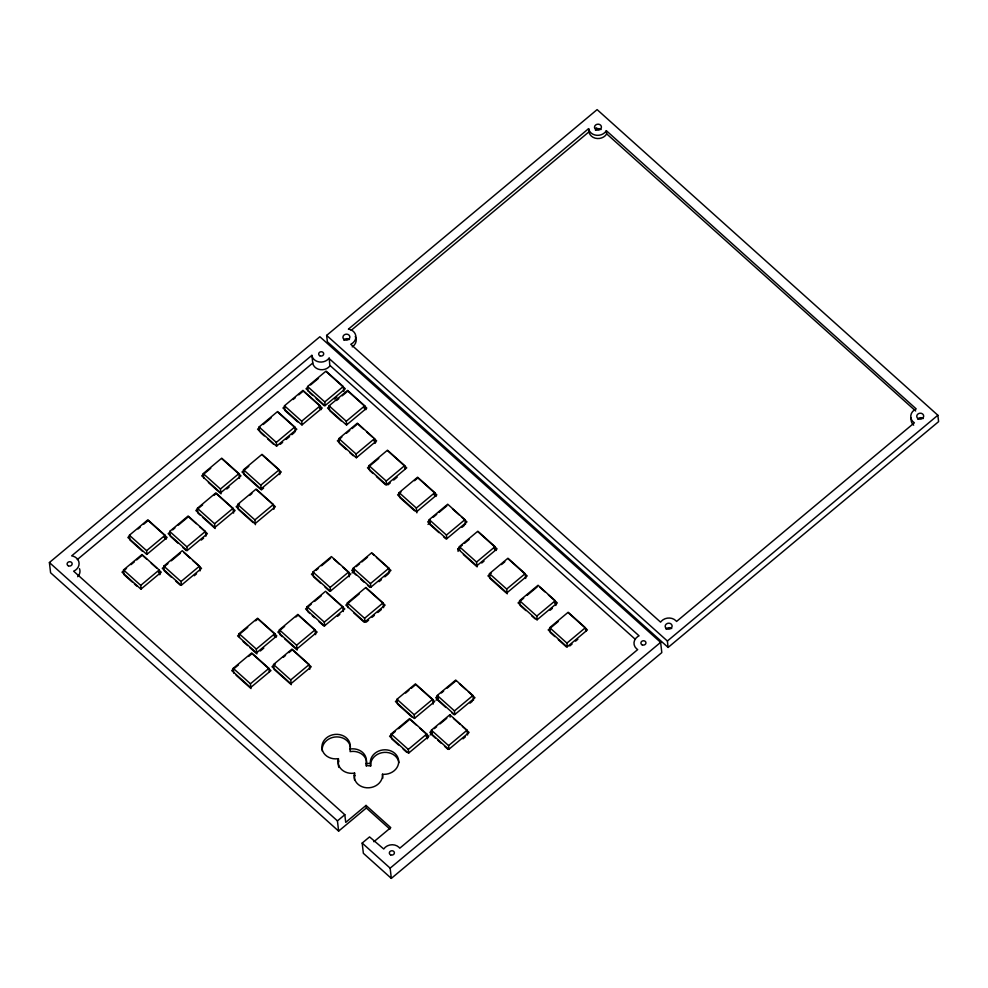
<?xml version="1.0" encoding="UTF-8"?>
<svg xmlns="http://www.w3.org/2000/svg" width="988" height="988" viewBox="0 0 988 988"><rect width="100%" height="100%" fill="white"/><g stroke="black" fill="none" stroke-linecap="round" stroke-linejoin="round"><path stroke-width="1.48" d="M398.893 762.711A14.227 12.239 -6.6 0 0 384.184 752.387A14.227 12.239 -6.6 0 0 370.611 764.613L370.685 765.947L366.449 765.564A14.215 12.239 -6.6 0 0 350.789 751.522L350.135 751.646L350.024 748.534A14.227 12.239 -6.6 0 0 337.328 734.356A14.227 12.239 -6.6 0 0 321.89 747.237A14.227 12.239 -6.6 0 0 337.81 758.722L338.291 759.155A14.215 12.239 -6.6 0 0 353.951 773.196L354.593 773.061L354.717 776.173A14.227 12.239 -6.6 0 0 354.556 780.014M338.464 758.599L338.575 761.711A14.215 12.239 -6.6 0 0 338.872 767.417M354.593 773.061L354.42 773.616A14.227 12.239 -6.6 0 0 366.746 787.782A14.227 12.239 -6.6 0 0 382.541 775.555L382.48 774.221L384.011 774.333A14.227 12.239 -6.6 0 0 398.695 762.069A14.227 12.239 -6.6 0 0 385.011 749.793A14.227 12.239 -6.6 0 0 370.315 762.057L370.685 765.947M366.276 766.12L366.153 763.008A14.215 12.239 -6.6 0 0 350.493 748.966L349.838 749.089M606.348 130.688L606.237 130.885A9.485 8.163 -6.6 0 1 596.888 135.319A9.485 8.163 -6.6 0 1 588.86 129.687L588.613 128.638L348.431 329.127L349.456 329.325A9.485 8.163 -6.6 0 1 355.779 335.71A9.485 8.163 -6.6 0 1 351.864 343.676L350.765 344.269L660.589 622.156L661.404 621.143A9.485 8.163 -6.6 0 1 675.792 620.612L676.545 621.464L914.382 422.815A9.485 8.163 -6.6 0 1 916.209 408.909L606.348 130.688L606.607 134.084A9.485 8.163 -6.6 0 1 597.258 138.518A9.485 8.163 -6.6 0 1 589.231 132.886L588.613 128.638M366.029 805.43L366.326 807.986L338.625 831.106L50.586 572.756L49.4 562.53L319.877 336.747L660.626 642.361L661.812 652.599L391.334 878.381L363.362 853.299L362.176 843.073L369.561 836.898L383.727 849.001A9.485 8.163 -6.6 0 1 398.979 847.296L399.769 848.198L637.705 649.573L636.519 648.708A9.485 8.163 -6.6 0 1 637.742 636.568L639.088 635.84L328.942 358.36A9.485 8.163 -6.6 0 1 319.383 361.979A9.485 8.163 -6.6 0 1 311.973 356.013L311.875 355.347L71.667 555.861L73.334 556.256A9.485 8.163 -6.6 0 1 79.102 563.469A9.485 8.163 -6.6 0 1 73.631 571.175L344.824 814.717L345.714 822.387L366.029 805.43L390.766 827.623L373.834 841.751M329.226 357.915L329.831 366.029A9.485 8.163 -6.6 0 1 320.273 369.648A9.485 8.163 -6.6 0 1 312.85 363.683L311.875 355.347M326.633 335.401L597.11 109.619L937.859 415.244L938.6 421.641L668.123 647.424L327.374 341.799L326.633 335.401L667.382 641.027L668.123 647.424M351.172 330.35L588.984 131.836M77.286 559.579L312.764 363.016M142.568 551.353L129.947 540.028L129.391 535.237L147.854 519.824L165.07 535.261L165.478 538.855M203.8 478.39L203.244 473.585L221.707 458.173L238.923 473.61L239.467 478.402M259.646 431.768L259.091 426.964L277.554 411.551L294.77 426.989L295.326 431.781M297.66 421.888L285.038 410.576L284.482 405.772L302.946 390.371L320.149 405.796L320.569 409.403M308.12 391.31L307.564 386.518L326.028 371.105L343.231 386.53L343.787 391.334M130.12 535.595L127.872 537.472L146.804 554.453L167.108 537.497L148.175 520.515L143.668 524.282M138.024 529L140.284 527.11M210.753 468.287L201.725 475.821L220.645 492.802L240.961 475.846L222.028 458.877M259.832 427.322L257.572 429.2L276.504 446.181L296.808 429.237L277.875 412.255M263.216 424.494L271.107 417.899M285.211 406.13L282.963 408.019L301.883 424.988L322.199 408.044L303.267 391.063L298.759 394.829M293.115 399.535L295.375 397.658M308.293 386.864L306.033 388.753L324.966 405.722L345.281 388.778L326.349 371.797M310.553 384.987L318.445 378.392M132.108 581.932L124.08 574.732L123.525 569.94L141.988 554.527L159.192 569.965L159.747 574.757M147.014 554.268L146.607 550.674L165.07 535.261M178.272 543.4L170.232 536.2L169.677 531.408L188.14 515.995L205.356 531.433L205.912 536.225M200.231 515.143L197.933 513.081L197.378 508.289L215.841 492.876L233.044 508.314L233.6 513.105M208.394 482.502L221.016 493.815L220.46 489.023L238.923 473.61M260.153 488.961L244.085 474.549L243.53 469.757L261.993 454.344L279.209 469.782L279.765 474.573M276.726 445.996L276.307 442.402L294.77 426.989M302.106 424.803L301.686 421.209L320.149 405.796M325.188 405.549L324.768 401.943L343.231 386.53M126.513 568.409L122.006 572.176L140.926 589.157L161.242 572.2L159.006 570.2M131.021 564.642L134.405 561.814M136.665 559.924L142.309 555.219L146.767 559.22M170.418 531.754L168.158 533.644L187.09 550.625L207.394 533.668L199.601 526.678M172.665 529.877L174.925 527.987M178.309 525.171L188.461 516.687L196.266 523.677M202.626 504.88L195.846 510.524L214.779 527.506L235.095 510.549L216.162 493.568L213.902 495.457M248.778 466.348L242.011 471.992L260.943 488.974L281.247 472.017L262.314 455.048M226.783 488.998L229.093 487.072M280.32 444.304L282.63 442.377M286.088 439.487L289.558 436.597M291.855 434.671L294.165 432.744M334.562 399.041L336.859 397.114M341.095 420.888L329.622 410.6L329.078 405.809L347.541 390.396L364.745 405.833L365.165 409.427M329.807 406.154L327.547 408.044L346.479 425.025L366.783 408.069L347.862 391.087L342.219 395.805M336.575 400.511L338.835 398.621M141.148 588.971L140.728 585.378L159.192 569.965M171.245 577.078L164.366 570.903L163.81 566.112L182.274 550.699L199.49 566.136L200.045 570.928M187.312 550.44L186.893 546.846L205.356 531.433M202.515 517.206L215.137 528.518L214.581 523.726L233.044 508.314M253.138 522.627L238.219 509.252L237.663 504.46L256.127 489.048L273.343 504.485L273.886 509.277M263.611 488.06L261.301 489.986L260.746 485.194L279.209 469.782M167.935 563.629L162.291 568.347L181.224 585.328L201.527 568.372L192.623 560.381M171.319 560.814L180.335 553.28M239.528 503.868L236.144 506.696L255.065 523.677L275.38 506.721L256.448 489.739M249.68 495.396L251.94 493.506M201.293 540.078L203.602 538.151M346.702 424.84L346.282 421.246L364.745 405.833M346.331 449.552L339.44 443.39L338.884 438.586L357.347 423.173L374.563 438.61L375.119 443.402M341.873 437.054L337.365 440.821L356.298 457.802L376.601 440.846L374.378 438.857M346.393 433.287L349.777 430.459M352.037 428.582L357.668 423.877L363.238 428.866M181.434 585.143L181.026 581.537L199.49 566.136M255.423 524.69L254.879 519.898L273.343 504.485M194.266 575.745L196.575 573.818M356.52 457.617L356.1 454.023L374.563 438.61M373.007 473.487L369.561 470.399L369.006 465.607L387.469 450.195L404.672 465.62L405.092 469.226M378.762 458.42L367.474 467.843L386.407 484.812L406.723 467.867L387.79 450.886M386.629 484.639L386.209 481.033L404.672 465.62M387.926 484.873L390.235 482.947M393.693 480.057L397.151 477.167M414.59 510.784L399.671 497.409L399.127 492.617L417.578 477.204L434.794 492.642L435.214 496.235M400.98 492.024L397.596 494.852L416.528 511.833L436.832 494.877L417.912 477.896L414.515 480.724M239.516 637.235L239.108 633.641L257.572 618.229L274.775 633.666L275.195 637.26M320.396 582.957L313.505 576.782L312.961 571.99L331.412 556.577L348.628 572.015L349.184 576.807M247.729 627.392L237.577 635.877L256.51 652.858L276.813 635.902L257.893 618.92L255.633 620.81M313.69 572.348L311.43 574.226L330.363 591.207L350.666 574.25L342.873 567.26M315.938 570.459L318.198 568.582M321.582 565.754L330.61 558.22M416.887 512.846L416.331 508.054L434.794 492.642M233.786 673.137L233.23 668.333L251.693 652.932L268.909 668.357L269.316 671.964M249.989 647.696L256.868 653.871L256.312 649.079L274.775 633.666M282.247 636.655L279.95 634.605L279.394 629.813L297.857 614.4L315.061 629.838L315.617 634.629M309.936 613.548L307.639 611.486L307.083 606.694L325.546 591.281L342.762 606.718L343.318 611.51M330.585 591.022L330.165 587.428L348.628 572.015M356.088 575.016L353.803 572.954L353.247 568.162L371.71 552.749L388.914 568.186L389.47 572.978M238.479 664.924L231.711 670.58L250.643 687.549L270.947 670.605L252.014 653.624L248.63 656.452M284.63 626.392L277.863 632.048L296.795 649.03L317.111 632.073L298.178 615.092L295.918 616.981M311.208 604.224L305.564 608.929L324.496 625.91L344.8 608.954L326.979 592.973M314.592 601.396L321.359 595.739M353.976 568.52L351.716 570.397L370.648 587.378L390.964 570.422L376.477 557.442M356.236 566.63L359.62 563.802M361.867 561.925L367.511 557.207M352.012 572.954L354.272 571.076M260.326 650.981L263.796 648.091M438.968 532.656L429.792 524.418L429.237 519.626L447.7 504.213L464.916 519.651L465.459 524.443M429.965 519.984L427.718 521.862L446.638 538.843L466.954 521.886L461.384 516.897M433.349 517.156L436.745 514.328M438.993 512.439L446.897 505.856M428.014 524.418L430.262 522.541M236.083 675.187L251.001 688.562L250.446 683.77L268.909 668.357M290.139 683.708L274.071 669.308L273.528 664.504L291.991 649.091L309.195 664.529L309.75 669.333M284.532 638.717L297.153 650.042L296.598 645.238L315.061 629.838M324.706 625.725L324.299 622.131L342.762 606.718M347.924 607.657L347.368 602.865L365.832 587.452L383.048 602.89L383.603 607.682M370.871 587.193L370.451 583.599L388.914 568.186M275.38 663.924L271.996 666.739L290.929 683.721L311.232 666.777L292.312 649.795L288.916 652.623M283.284 657.329L285.532 655.439M359.385 593.8L345.849 605.101L364.782 622.082L385.085 605.125L366.153 588.144M337.538 616.327L339.847 614.4M379.083 581.648L381.393 579.721M384.851 576.831L388.321 573.942M446.86 538.658L446.453 535.064L464.916 519.651M462.001 527.333L464.311 525.406M291.287 684.733L290.731 679.942L309.195 664.529M365.004 621.897L364.584 618.303L383.048 602.89M366.289 622.131L368.598 620.205M372.056 617.315L374.366 615.388M377.836 612.498L381.294 609.608M459.766 550.23L459.358 546.636L477.822 531.223L495.025 546.66L495.445 550.254M458.123 551.428L457.827 548.871L462.347 545.104M464.595 543.227L469.115 539.46M463.347 554.515L477.118 566.865L476.562 562.073L495.025 546.66M481.736 563.012L484.046 561.085M506.091 592.849L490.023 578.449L489.468 573.645L507.931 558.232L525.147 573.67L525.702 578.474M491.332 573.065L487.949 575.881L506.881 592.862L527.184 575.918L508.252 558.936M501.484 564.58L504.868 561.764M507.239 593.874L506.683 589.083L525.147 573.67M412.441 717.461L397.522 704.086L396.966 699.294L415.429 683.881L432.633 699.319L433.189 704.111M397.695 699.652L395.435 701.529L414.367 718.511L434.683 701.554L415.75 684.573L411.23 688.34M405.599 693.057L408.983 690.229M525.875 610.596L520.145 605.459L519.589 600.667L538.052 585.254L555.256 600.692L555.812 605.483M523.702 598.185L518.058 602.902L536.99 619.884L557.306 602.927L548.389 594.937M527.086 595.369L537.237 586.884M398.535 744.964L391.656 738.789L391.1 733.998L409.563 718.585L426.767 734.022L427.322 738.814M414.59 718.325L414.17 714.732L432.633 699.319M445.835 707.457L437.808 700.257L437.252 695.466L455.715 680.053L472.931 695.49L473.474 700.282M395.212 731.528L389.568 736.233L408.501 753.214L428.817 736.258L419.9 728.267M398.596 728.699L409.884 719.276M437.98 695.824L435.733 697.701L454.653 714.682L474.969 697.726L468.287 691.736M441.364 692.996L443.624 691.106M447.008 688.278L456.036 680.744M436.029 700.257L438.277 698.38M537.213 619.698L536.793 616.092L555.256 600.692M550.044 610.3L552.354 608.373M554.848 636.581L550.254 632.468L549.699 627.676L568.162 612.264L585.378 627.701L585.798 631.295M558.331 621.44L548.179 629.912L567.112 646.893L587.415 629.936L568.483 612.955M408.723 753.029L408.303 749.435L426.767 734.022M435.375 738.048L431.941 734.961L431.386 730.169L449.849 714.756L467.052 730.194L467.608 734.986M454.875 714.497L454.468 710.903L472.931 695.49M432.114 730.515L429.854 732.404L448.787 749.386L469.102 732.429L462.421 726.439M434.374 728.638L436.634 726.748M440.018 723.92L446.786 718.276M430.151 734.961L432.411 733.071M470.016 703.172L472.326 701.245M338.625 831.106L337.439 820.88L344.824 814.717M567.334 646.708L566.914 643.114L585.378 627.701M449.009 749.2L448.589 745.607L467.052 730.194M569.78 645.979L572.089 644.053M575.547 641.163L577.856 639.236M462.989 738.839L465.299 736.912M391.334 878.381L390.149 868.156L660.626 642.361M667.382 641.027L937.859 415.244M338.106 761.279L338.761 761.155M365.98 763.563L370.389 763.391M354.247 775.753L354.89 775.617M606.718 133.886L915.666 410.996M330.116 365.585L635.383 639.384M363.745 407.624L365.968 409.625M366.585 431.867L372.155 436.857M452.479 508.906L459.161 514.896M478.143 531.927L497.063 548.896L476.759 565.852L457.827 548.871M539.485 586.946L545.055 591.936M373.563 440.413L375.786 442.414M433.794 494.432L436.017 496.433M494.025 548.464L496.248 550.464M554.256 602.482L556.479 604.483M307.564 386.518L324.768 401.943M329.078 405.809L346.282 421.246M309.269 392.335L312.702 395.422M316.148 398.51L324.175 405.71M319.149 407.599L321.384 409.6M338.884 438.586L356.1 454.023M369.006 465.607L386.209 481.033M399.127 492.617L416.331 508.054M429.237 519.626L446.453 535.064M459.358 546.636L476.562 562.073M489.468 573.645L506.683 589.083M519.589 600.667L536.793 616.092M549.699 627.676L566.914 643.114M349.764 452.64L353.21 455.727M376.44 476.574L385.616 484.799M443.563 536.768L445.86 538.831M531.618 615.746L535.051 618.834M558.294 639.668L566.322 646.881M284.482 405.772L301.686 421.209M259.091 426.964L276.307 442.402M260.795 432.793L264.241 435.881M267.686 438.968L273.417 444.106M372.031 553.441L374.254 555.441M243.53 469.757L260.746 485.194M353.247 568.162L370.451 583.599M360.682 579.129L364.127 582.216M367.561 585.304L369.858 587.366M333.969 559.27L339.539 564.259M459.383 683.745L466.064 689.735M203.244 473.585L220.46 489.023M237.663 504.46L254.879 519.898M312.961 571.99L330.165 587.428M347.368 602.865L364.584 618.303M324.978 587.07L329.572 591.195M353.667 612.807L363.992 622.057M437.252 695.466L454.468 710.903M451.578 712.607L453.875 714.67M453.504 718.449L460.186 724.439M197.378 508.289L214.581 523.726M307.083 606.694L324.299 622.131M312.233 615.598L314.53 617.661M319.112 621.773L323.706 625.886M396.966 699.294L414.17 714.732M431.386 730.169L448.589 745.607M437.672 740.111L441.117 743.198M444.563 746.286L447.996 749.361M410.996 720.277L416.566 725.266M425.766 735.813L427.989 737.814M169.677 531.408L186.893 546.846M279.394 629.813L296.598 645.238M391.1 733.998L408.303 749.435M182.854 547.525L186.3 550.612M403.129 749.077L406.562 752.164M183.706 552.391L190.388 558.381M164.07 537.064L166.293 539.053M273.775 635.457L275.998 637.458M129.391 535.237L146.607 550.674M163.81 566.112L181.026 581.537M239.108 633.641L256.312 649.079M273.528 664.504L290.731 679.942M175.839 581.191L180.434 585.304M243.097 641.521L247.692 645.633M151.213 563.209L156.783 568.199M158.191 571.756L160.427 573.756M123.525 569.94L140.728 585.378M233.23 668.333L250.446 683.77M134.405 583.994L136.702 586.045M366.326 807.986L389.939 829.167M49.4 562.53L337.439 820.88M362.176 843.073L390.149 868.156M449.849 714.756L450.12 717.152M382.48 774.221L382.838 778.112M79.472 568.631A9.485 8.163 -6.6 0 1 77.669 576.708M322.286 751.078A14.227 12.239 -6.6 0 1 334.66 737.048A14.227 12.239 -6.6 0 1 350.468 747.249M595.764 128.218A6.953 5.99 -6.6 0 1 596.789 127.86M355.272 336.488A9.485 8.163 -6.6 0 1 352.234 346.874M913.653 425.173A9.485 8.163 -6.6 0 1 911.282 418.109M917.778 419.171A3.47 2.989 -6.6 0 1 923.261 418.554M666.134 629.294A3.483 2.989 -6.6 0 1 671.704 628.541M343.886 340.267A3.47 2.989 -6.6 0 1 349.456 339.514M595.443 130.28A3.47 2.989 -6.6 0 1 601.013 129.527M642.101 644.818A2.532 2.174 -6.6 0 0 645.954 642.941A2.532 2.174 -6.6 0 0 642.249 641.039A2.532 2.174 -6.6 0 0 642.101 644.818M319.816 355.766A2.532 2.174 -6.6 0 0 323.706 353.939A2.532 2.174 -6.6 0 0 320.05 352A2.532 2.174 -6.6 0 0 319.816 355.766M68.296 565.778A2.532 2.174 -6.6 0 0 72.161 563.889A2.532 2.174 -6.6 0 0 68.444 561.999A2.532 2.174 -6.6 0 0 68.296 565.778M390.655 854.867A2.532 2.174 -6.6 0 0 394.397 852.805A2.532 2.174 -6.6 0 0 390.581 851.088A2.532 2.174 -6.6 0 0 390.655 854.867M918.371 418.789A3.47 2.989 -6.6 0 0 923.681 416.195A3.47 2.989 -6.6 0 0 918.581 413.601A3.47 2.989 -6.6 0 0 918.371 418.789M666.369 628.516A3.483 2.989 -6.6 0 0 672.062 626.651A3.483 2.989 -6.6 0 0 667.518 623.379A3.483 2.989 -6.6 0 0 666.369 628.516M344.133 339.489A3.47 2.989 -6.6 0 0 349.814 337.624A3.47 2.989 -6.6 0 0 345.281 334.352A3.47 2.989 -6.6 0 0 344.133 339.489M595.69 129.502A3.47 2.989 -6.6 0 0 601.371 127.637A3.47 2.989 -6.6 0 0 596.838 124.365A3.47 2.989 -6.6 0 0 595.69 129.502"/></g></svg>
